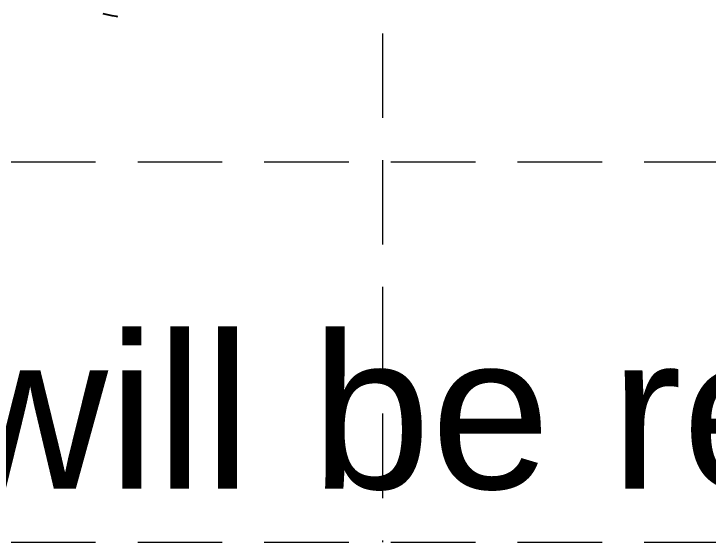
# Model space of a CAD drawing. Header units: inches. Extents: x 2547543 to 2548696, y 7125653 to 7126375.
# Drawn here: x 2547994.12 to 2548027.01, y 7125726.3 to 7125751.3 of the extents above; entities that cross this region are included whole.
import ezdxf

# ---------------------------------------------------------------- set-up
doc = ezdxf.new("R2010")
doc.units = ezdxf.units.IN
doc.header["$MEASUREMENT"] = 0
doc.linetypes.add('HIDDEN', pattern=[0.375, 0.25, -0.125])
for name, color, linetype in [('BASE', 7, 'Continuous'), ('GRID', 254, 'HIDDEN'), ('V-TOPO-MINR-E', 14, 'Continuous')]:
    doc.layers.add(name, color=color, linetype=linetype)
doc.styles.add("L200'", font='ARIAL.TTF', dxfattribs={"height": 0.001968503937008})

msp = doc.modelspace()

# ---------------------------------------------------------------- linework, layer by layer
at = {"layer": 'GRID', "color": 252, "linetype": 'HIDDEN', "lineweight": 0, "ltscale": 16}
for p, q in [((2548011.583313596, 7126356.376313465), (2548011.583313596, 7125726.296813901)), ((2547561.986892405, 7125744.296813901), (2548677.986892388, 7125744.296813901)), ((2547561.986892405, 7125726.296813901), (2548677.986892388, 7125726.296813901))]:
    msp.add_line(p, q, dxfattribs=at)
at = {"layer": 'V-TOPO-MINR-E', "color": 35, "extrusion": (-0.2007486959561864, -0.9796427721735564, 0), "elevation": -7492198.103931472}
msp.add_lwpolyline([(1065643.32504733, 578), (1065642.892718115, 578)], dxfattribs=at)
at = {"layer": 'V-TOPO-MINR-E', "color": 35, "extrusion": (-0.2044919232353699, -0.9788682512634168, 0), "elevation": -7496216.799158831}
msp.add_lwpolyline([(1036996.745551438, 578), (1036996.540390223, 578)], dxfattribs=at)
at = {"layer": 'V-TOPO-MINR-E', "color": 35, "extrusion": (-0.2095737637075678, -0.9777928398006628, 0), "elevation": -7501502.209014891}
msp.add_lwpolyline([(998044.7428302048, 578), (998044.6675475047, 578)], dxfattribs=at)

# ---------------------------------------------------------------- texts
at = {"layer": 'BASE', "color": 7, "style": "L200'"}
msp.add_text('Location of concrete washout and construction entrance will be determined in the field and will be reflected on this Site Map.', height=7.299797662261604, dxfattribs=at).set_placement((2547581.397298475, 7125728.821200284))

doc.saveas('drawing.dxf')
